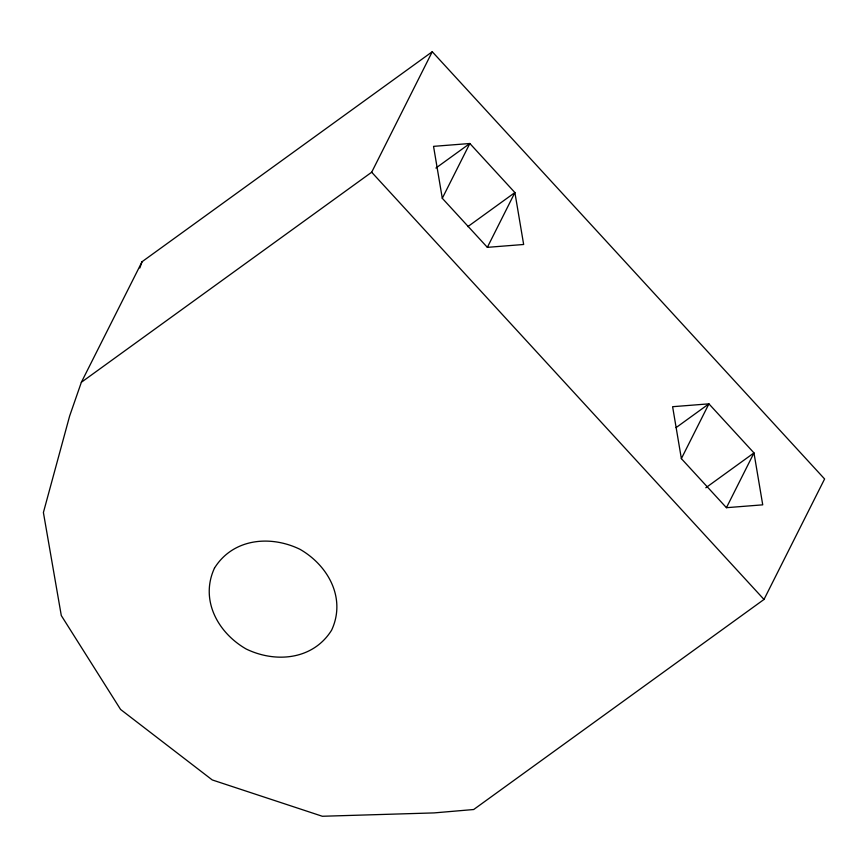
<?xml version="1.0" encoding="UTF-8"?>
<svg xmlns="http://www.w3.org/2000/svg" width="868" height="868" viewBox="0 0 868 868"><rect width="100%" height="100%" fill="white"/><g stroke="black" fill="none" stroke-linecap="round" stroke-linejoin="round"><path stroke-width="1.3" d="M81.364 382.278L69.635 416.022L43.4 512.511L61.292 615.542L120.576 709.449L212.248 779.941L322.332 816.267L434.087 812.904L473.689 809.519L764.003 599.452L824.6 478.973L432.264 51.733L142.037 261.735L81.364 382.278L371.678 172.222L432.264 51.733M139.846 267.995L142.037 261.735M442.289 198.284L469.848 143.502L514.898 192.566L523.654 244.483L487.349 247.347L442.289 198.284L433.544 146.356L469.848 143.502L435.899 168.056M487.349 247.347L514.898 192.566L467.819 226.635M681.369 458.629L708.917 403.848L753.977 452.912L762.733 504.84L726.429 507.693L681.369 458.629L672.613 406.701L708.917 403.848L676.074 427.62M726.429 507.693L753.977 452.912L705.803 487.773M371.678 172.222L764.003 599.452M214.472 568.128C199.792 599.831 217.759 632.707 246.154 648.993C275.72 663.336 313.131 659.854 331.63 630.146C346.31 598.443 328.343 565.567 299.937 549.281C270.371 534.927 232.96 538.41 214.472 568.128"/></g></svg>
